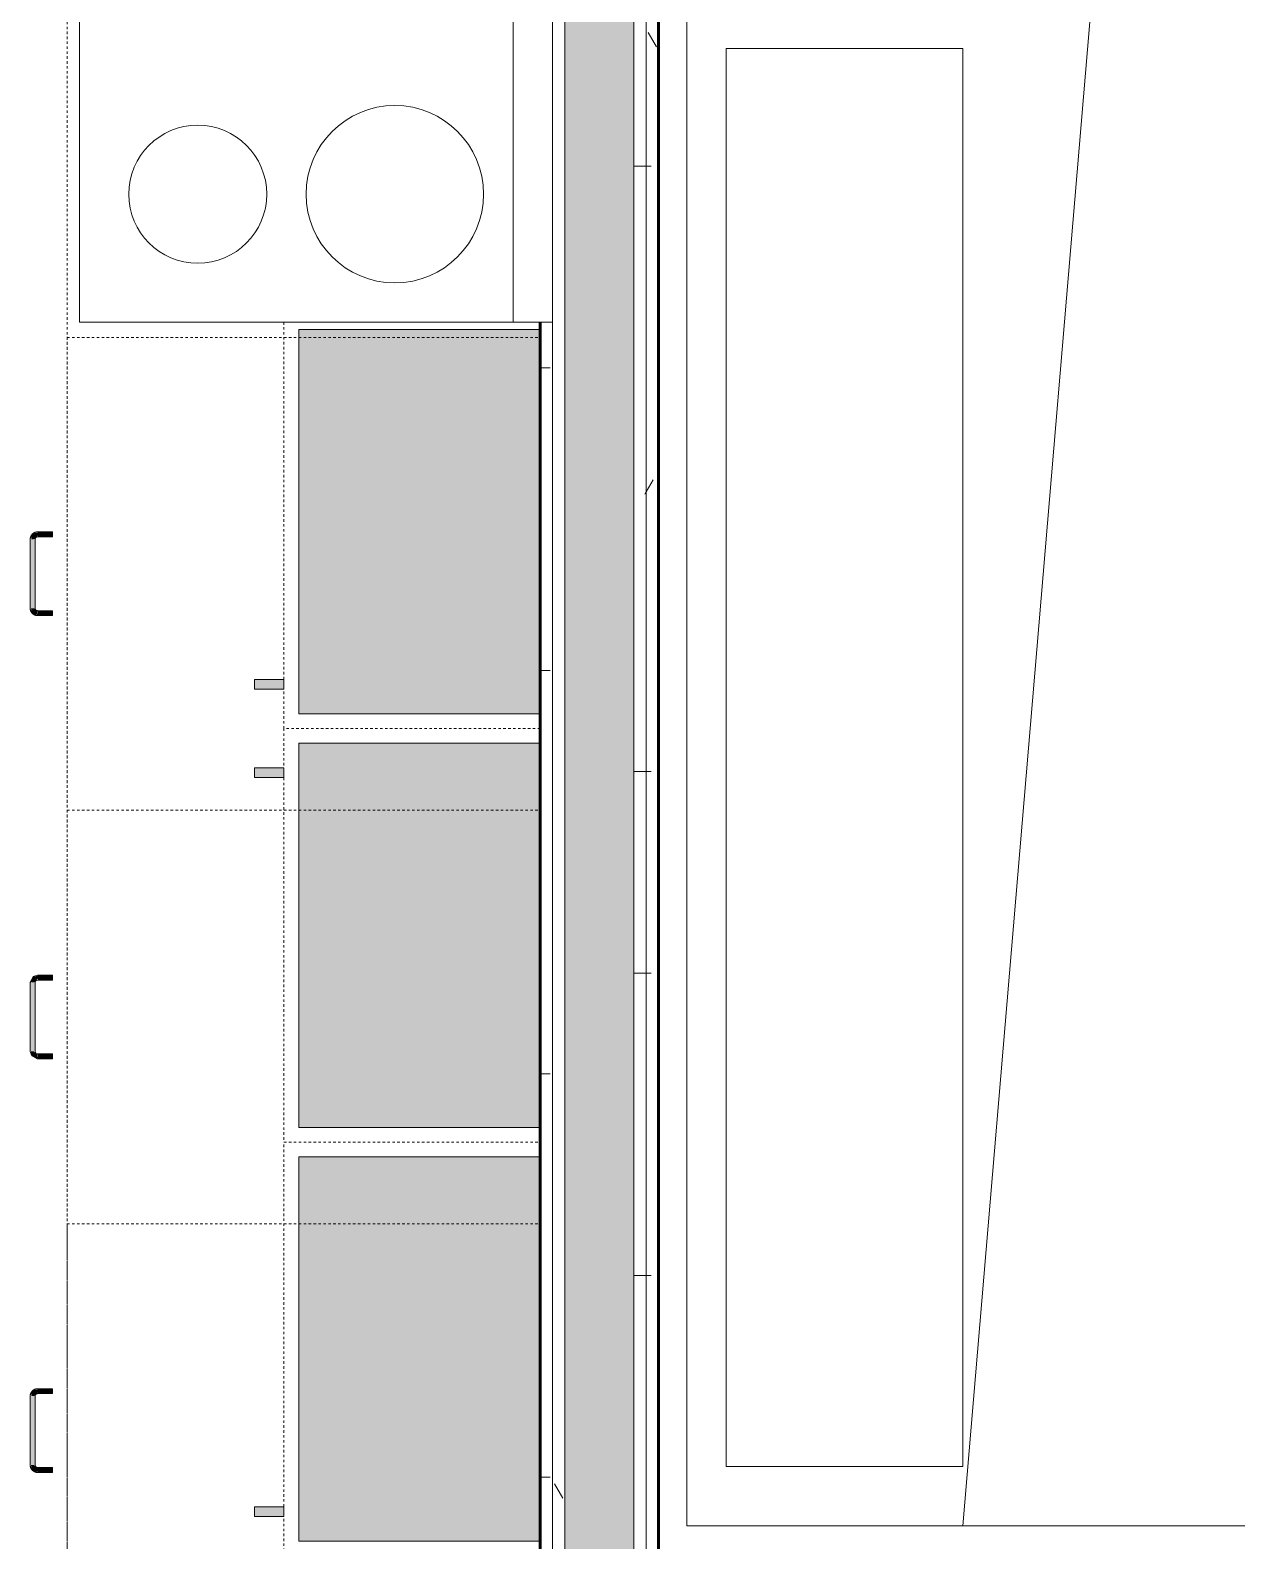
# Model space of a CAD drawing. Header units: inches. Extents: x -4169 to -1846, y 9706 to 12377.
# Drawn here: x -2964.4 to -2903.2, y 10047.4 to 10124 of the extents above; entities that cross this region are included whole.
import ezdxf

# ---------------------------------------------------------------- set-up
doc = ezdxf.new("R2010")
doc.units = ezdxf.units.IN
doc.header["$MEASUREMENT"] = 0
doc.linetypes.add('Dash', pattern=[0.25, 0.125, -0.125])
for name, color, linetype, lineweight in [('0-1', 7, 'Continuous', 5), ('0-2', 7, 'Continuous', 18), ('A-WALL', 113, 'Continuous', 18), ('A-WALL-PATT-4', 111, 'Continuous', 9), ('I-FURN-1', 250, 'Continuous', 9), ('I-WALL-3', 2, 'Continuous', 60), ('Q-CASE', 31, 'Continuous', 9), ('Q-CASE-1', 9, 'Continuous', 9), ('Q-CASE-3', 250, 'Continuous', 9), ('Q-CASE-4', 250, 'Dash', 9), ('Q-CASE-HDLN-1', 250, 'Dash', 9), ('Q-CASE-HDLN-2', 31, 'Continuous', 9), ('Q-SPCQ-1', 250, 'Continuous', 9)]:
    doc.layers.add(name, color=color, linetype=linetype, lineweight=lineweight)
pattern_1 = [(0, (0, 0), (20.48, 5.12), [0.845, -14.515, 0.845, -14.515, -81.92]), (0, (0, 0), (20.48, 5.12), [-30.72, 0.845, -29.875, 0.845, -14.515, -35.84]), (0, (0, 0), (20.48, 5.12), [-76.8, 0.845, -9.395, 0.845, -24.755]), (120, (7.68, 2.56), (-14.67405, 15.1762003), [0.845, -14.515, 0.845, -14.515, -81.92]), (120, (7.68, 2.56), (-14.67405, 15.1762003), [-30.72, 0.845, -29.875, 0.845, -14.515, -35.84]), (120, (7.68, 2.56), (-14.67405, 15.1762003), [-76.8, 0.845, -9.395, 0.845, -24.755]), (240, (10.24, 12.8), (-5.80595, -20.2962003), [0.845, -14.515, 0.845, -14.515, -81.92]), (240, (10.24, 12.8), (-5.80595, -20.2962003), [-30.72, 0.845, -29.875, 0.845, -14.515, -35.84]), (240, (10.24, 12.8), (-5.80595, -20.2962003), [-76.8, 0.845, -9.395, 0.845, -24.755])]

# ---------------------------------------------------------------- blocks, each defined once
blk = doc.blocks.new('Bed-Standard - King 78_ x 80_-1379907-ENLARGED RCP - 2ND FLOOR PLAN')
at = {"layer": 'I-FURN-1'}
for p, q in [((49.689, 41.795), (49.689, -38.205)), ((49.689, -24.205), (-28.311, -17.625)), ((-25.311, -24.205), (46.689, -24.205)), ((-25.311, -36.205), (-25.311, -24.205)), ((46.689, -36.205), (46.689, -24.205)), ((-25.311, -36.205), (46.689, -36.205)), ((49.689, -38.205), (-28.311, -38.205))]:
    blk.add_line(p, q, dxfattribs=at)
blk = doc.blocks.new('Range - 24_ x 30_-2322588-ENLARGED RCP - 2ND FLOOR PLAN')
at = {"layer": 'Q-SPCQ-1'}
for p, q in [((0, 0), (30, 0)), ((0, -24), (0, 0)), ((30, 0), (30, -24)), ((0, -22), (30, -22)), ((30, -24), (0, -24))]:
    blk.add_line(p, q, dxfattribs=at)
for centre, radius, start, end in [((6.5, -6), 3.5, 360, 180), ((23.5, -6), 3, 0, 180), ((6.5, -6), 3.5, 180, 0), ((23.5, -6), 3, 180, 0), ((6.5, -16), 4.5, 0, 180), ((23.5, -16), 3, 360, 180), ((6.5, -16), 4.5, 180, 0), ((23.5, -16), 3, 180, 0)]:
    blk.add_arc(centre, radius, start, end, dxfattribs=at)
blk = doc.blocks.new('OD_CW_Countertop - OD_CW_Countertop-2380624-ENLARGED RCP - 2ND FLOOR PLAN')
at = {"layer": 'Q-CASE-HDLN-1'}
for p, q in [((0.738, 24), (0.738, 0)), ((0.738, 0), (130.706, 0))]:
    blk.add_line(p, q, dxfattribs=at)
blk = doc.blocks.new('Drawer_Base_Cabinet_3_drawer_12205 - 24_-2349207-ENLARGED RCP - 2ND FLOOR PLAN')
at = {"layer": 'Q-CASE'}
for points in [[(-1.383, 24.75), (-1.142, 24.75), (-1.154, 25.5), (-1.383, 25.5), (-1.383, 25.136)], [(-1.351, 25.5), (-1.152, 25.522), (-1.012, 25.688), (-1.012, 25.838), (-1.163, 25.813), (-1.284, 25.75), (-1.341, 25.613)], [(-1.012, 25.629), (-1.012, 25.625), (2.488, 25.642), (2.488, 25.875), (-1.012, 25.858), (-1.012, 25.642)], [(2.488, 25.718), (2.508, 25.642), (2.675, 25.5), (2.826, 25.5), (2.786, 25.685), (2.753, 25.765), (2.6, 25.828), (2.488, 25.813), (2.488, 25.75)], [(2.617, 25.5), (2.629, 24.75), (2.858, 24.75), (2.846, 25.5), (2.629, 25.5)]]:
    blk.add_hatch(color=256, dxfattribs=at).paths.add_polyline_path(points, flags=0)
at = {"layer": 'Q-CASE-HDLN-1'}
for p, q in [((12.738, 24), (-11.262, 24)), ((-11.262, 24), (-11.262, 0)), ((12.738, 24), (12.738, 0)), ((12.738, 0), (-11.262, 0))]:
    blk.add_line(p, q, dxfattribs=at)
at = {"layer": 'Q-CASE-HDLN-2'}
for p, q in [((-1.387, 24.75), (-1.387, 25.5)), ((-1.387, 24.75), (-1.387, 25.5)), ((-1.387, 24.75), (-1.387, 25.5)), ((-1.137, 25.5), (-1.137, 24.75)), ((-1.137, 25.5), (-1.137, 24.75)), ((-1.137, 25.5), (-1.137, 24.75)), ((-1.012, 25.875), (2.488, 25.875)), ((2.488, 25.625), (-1.012, 25.625)), ((2.613, 24.75), (2.613, 25.5)), ((2.613, 24.75), (2.613, 25.5)), ((2.613, 24.75), (2.613, 25.5)), ((2.863, 25.5), (2.863, 24.75)), ((2.863, 25.5), (2.863, 24.75)), ((2.863, 25.5), (2.863, 24.75)), ((-1.387, 24.75), (-1.137, 24.75)), ((-1.383, 24.75), (-1.387, 24.75)), ((-1.387, 24.75), (-1.383, 24.75)), ((-1.383, 24.75), (-1.387, 24.75)), ((-1.387, 24.75), (-1.383, 24.75)), ((-1.383, 24.75), (-1.387, 24.75)), ((-1.137, 24.75), (-1.142, 24.75)), ((-1.142, 24.75), (-1.137, 24.75)), ((-1.137, 24.75), (-1.142, 24.75)), ((-1.142, 24.75), (-1.137, 24.75)), ((-1.137, 24.75), (-1.142, 24.75)), ((2.617, 24.75), (2.613, 24.75)), ((2.613, 24.75), (2.863, 24.75)), ((2.617, 24.75), (2.613, 24.75)), ((2.613, 24.75), (2.617, 24.75)), ((2.617, 24.75), (2.613, 24.75)), ((2.613, 24.75), (2.617, 24.75)), ((2.863, 24.75), (2.858, 24.75)), ((2.863, 24.75), (2.858, 24.75)), ((2.858, 24.75), (2.863, 24.75)), ((2.863, 24.75), (2.858, 24.75)), ((2.858, 24.75), (2.863, 24.75))]:
    blk.add_line(p, q, dxfattribs=at)
at = {"layer": 'Q-CASE-HDLN-2', "flags": 128}
for points in [[(-1.387, 25.5), (-1.387, 25.515), (-1.386, 25.53), (-1.385, 25.545), (-1.383, 25.56), (-1.38, 25.575), (-1.377, 25.589), (-1.373, 25.604), (-1.368, 25.618), (-1.363, 25.632), (-1.358, 25.646), (-1.352, 25.66), (-1.345, 25.673), (-1.338, 25.686), (-1.33, 25.699), (-1.322, 25.712), (-1.313, 25.724), (-1.304, 25.736), (-1.294, 25.747), (-1.284, 25.758), (-1.274, 25.769), (-1.263, 25.779), (-1.251, 25.789), (-1.239, 25.798), (-1.227, 25.807), (-1.215, 25.816), (-1.202, 25.823), (-1.189, 25.831), (-1.176, 25.838), (-1.162, 25.844), (-1.148, 25.85), (-1.134, 25.855), (-1.12, 25.859), (-1.105, 25.863), (-1.091, 25.867), (-1.076, 25.87), (-1.061, 25.872), (-1.046, 25.873), (-1.031, 25.875), (-1.016, 25.875), (-1.012, 25.875)], [(-1.387, 25.5), (-1.387, 25.515), (-1.386, 25.53), (-1.385, 25.545), (-1.383, 25.56), (-1.38, 25.575), (-1.377, 25.589), (-1.373, 25.604), (-1.368, 25.618), (-1.363, 25.632), (-1.358, 25.646), (-1.352, 25.66), (-1.345, 25.673), (-1.338, 25.686), (-1.33, 25.699), (-1.322, 25.712), (-1.313, 25.724), (-1.304, 25.736), (-1.294, 25.747), (-1.284, 25.758)], [(-1.387, 25.5), (-1.387, 25.515), (-1.386, 25.53), (-1.385, 25.545), (-1.383, 25.56), (-1.38, 25.575), (-1.377, 25.589), (-1.373, 25.604), (-1.368, 25.618), (-1.363, 25.632), (-1.358, 25.646), (-1.352, 25.66), (-1.345, 25.673), (-1.338, 25.686), (-1.33, 25.699), (-1.322, 25.712), (-1.313, 25.724), (-1.304, 25.736), (-1.294, 25.747), (-1.284, 25.758)], [(-1.263, 25.779), (-1.251, 25.789), (-1.239, 25.798), (-1.227, 25.807), (-1.215, 25.816), (-1.202, 25.823), (-1.189, 25.831), (-1.176, 25.838), (-1.162, 25.844), (-1.148, 25.85), (-1.134, 25.855), (-1.12, 25.859), (-1.105, 25.863), (-1.091, 25.867), (-1.076, 25.87), (-1.061, 25.872), (-1.046, 25.873), (-1.031, 25.875), (-1.016, 25.875), (-1.012, 25.875)], [(-1.263, 25.779), (-1.251, 25.789), (-1.239, 25.798), (-1.227, 25.807), (-1.215, 25.816), (-1.202, 25.823), (-1.189, 25.831), (-1.176, 25.838), (-1.162, 25.844), (-1.148, 25.85), (-1.134, 25.855), (-1.12, 25.859), (-1.105, 25.863), (-1.091, 25.867), (-1.076, 25.87), (-1.061, 25.872), (-1.046, 25.873), (-1.031, 25.875), (-1.016, 25.875), (-1.012, 25.875)], [(-1.012, 25.625), (-1.017, 25.625), (-1.022, 25.625), (-1.027, 25.624), (-1.032, 25.623), (-1.037, 25.623), (-1.042, 25.621), (-1.047, 25.62), (-1.052, 25.619), (-1.056, 25.617), (-1.061, 25.615), (-1.066, 25.613), (-1.07, 25.611), (-1.074, 25.608), (-1.079, 25.606), (-1.083, 25.603), (-1.087, 25.6), (-1.091, 25.597), (-1.095, 25.594), (-1.098, 25.591), (-1.102, 25.587), (-1.105, 25.583), (-1.109, 25.58), (-1.112, 25.576), (-1.115, 25.572), (-1.117, 25.568), (-1.12, 25.563), (-1.123, 25.559), (-1.125, 25.554), (-1.127, 25.55), (-1.129, 25.545), (-1.131, 25.541), (-1.132, 25.536), (-1.133, 25.531), (-1.135, 25.526), (-1.135, 25.521), (-1.136, 25.516), (-1.137, 25.511), (-1.137, 25.506), (-1.137, 25.501), (-1.137, 25.5)], [(-1.137, 25.511), (-1.137, 25.506), (-1.137, 25.501), (-1.137, 25.5)], [(-1.137, 25.511), (-1.137, 25.506), (-1.137, 25.501), (-1.137, 25.5)], [(-1.012, 25.625), (-1.017, 25.625), (-1.022, 25.625)], [(-1.012, 25.625), (-1.017, 25.625), (-1.022, 25.625)], [(2.488, 25.875), (2.503, 25.875), (2.518, 25.874), (2.533, 25.872), (2.547, 25.87), (2.562, 25.868), (2.577, 25.864), (2.591, 25.86), (2.606, 25.856), (2.62, 25.851), (2.634, 25.845), (2.647, 25.839), (2.661, 25.833), (2.674, 25.825), (2.687, 25.818), (2.699, 25.81), (2.712, 25.801), (2.724, 25.792), (2.735, 25.782), (2.746, 25.772), (2.757, 25.761), (2.767, 25.75), (2.777, 25.739), (2.786, 25.727), (2.795, 25.715), (2.803, 25.703), (2.811, 25.69), (2.818, 25.677), (2.825, 25.663), (2.832, 25.65), (2.837, 25.636), (2.842, 25.622), (2.847, 25.608), (2.851, 25.593), (2.854, 25.578), (2.857, 25.564), (2.86, 25.549), (2.861, 25.534), (2.862, 25.519), (2.863, 25.504), (2.863, 25.5)], [(2.488, 25.875), (2.503, 25.875), (2.518, 25.874), (2.533, 25.872), (2.547, 25.87), (2.562, 25.868), (2.577, 25.864), (2.591, 25.86), (2.606, 25.856), (2.62, 25.851), (2.634, 25.845), (2.647, 25.839), (2.661, 25.833), (2.674, 25.825), (2.687, 25.818), (2.699, 25.81), (2.712, 25.801), (2.724, 25.792), (2.735, 25.782), (2.746, 25.772)], [(2.488, 25.875), (2.503, 25.875), (2.518, 25.874), (2.533, 25.872), (2.547, 25.87), (2.562, 25.868), (2.577, 25.864), (2.591, 25.86), (2.606, 25.856), (2.62, 25.851), (2.634, 25.845), (2.647, 25.839), (2.661, 25.833), (2.674, 25.825), (2.687, 25.818), (2.699, 25.81), (2.712, 25.801), (2.724, 25.792), (2.735, 25.782), (2.746, 25.772)], [(2.613, 25.5), (2.613, 25.505), (2.612, 25.51), (2.612, 25.515), (2.611, 25.52), (2.61, 25.525), (2.609, 25.53), (2.608, 25.535), (2.606, 25.539), (2.605, 25.544), (2.603, 25.549), (2.601, 25.553), (2.599, 25.558), (2.596, 25.562), (2.594, 25.566), (2.591, 25.571), (2.588, 25.575), (2.585, 25.579), (2.582, 25.582), (2.578, 25.586), (2.575, 25.59), (2.571, 25.593), (2.567, 25.596), (2.563, 25.599), (2.559, 25.602), (2.555, 25.605), (2.551, 25.608), (2.547, 25.61), (2.542, 25.613), (2.538, 25.615), (2.533, 25.617), (2.528, 25.618), (2.524, 25.62), (2.519, 25.621), (2.514, 25.622), (2.509, 25.623), (2.504, 25.624), (2.499, 25.624), (2.494, 25.625), (2.489, 25.625), (2.488, 25.625)], [(2.499, 25.624), (2.494, 25.625), (2.489, 25.625)], [(2.499, 25.624), (2.494, 25.625), (2.489, 25.625)], [(2.613, 25.5), (2.613, 25.505), (2.612, 25.51)], [(2.613, 25.5), (2.613, 25.505), (2.612, 25.51)], [(2.767, 25.75), (2.777, 25.739), (2.786, 25.727), (2.795, 25.715), (2.803, 25.703), (2.811, 25.69), (2.818, 25.677), (2.825, 25.663), (2.832, 25.65), (2.837, 25.636), (2.842, 25.622), (2.847, 25.608), (2.851, 25.593), (2.854, 25.578), (2.857, 25.564), (2.86, 25.549), (2.861, 25.534), (2.862, 25.519), (2.863, 25.504), (2.863, 25.5)], [(2.767, 25.75), (2.777, 25.739), (2.786, 25.727), (2.795, 25.715), (2.803, 25.703), (2.811, 25.69), (2.818, 25.677), (2.825, 25.663), (2.832, 25.65), (2.837, 25.636), (2.842, 25.622), (2.847, 25.608), (2.851, 25.593), (2.854, 25.578), (2.857, 25.564), (2.86, 25.549), (2.861, 25.534), (2.862, 25.519), (2.863, 25.504), (2.863, 25.5)]]:
    blk.add_lwpolyline(points, dxfattribs=at)
blk = doc.blocks.new('Drawer_Base_Cabinet_3_drawer_12205 - 21_-2354768-ENLARGED RCP - 2ND FLOOR PLAN')
at = {"layer": 'Q-CASE'}
for points in [[(-1.383, 25.1), (-1.371, 24.75), (-1.142, 24.75), (-1.154, 25.5), (-1.383, 25.5), (-1.383, 25.136)], [(-1.351, 25.5), (-1.152, 25.522), (-1.012, 25.688), (-1.012, 25.838), (-1.163, 25.813), (-1.284, 25.75), (-1.341, 25.613)], [(-1.012, 25.875), (-1.012, 25.625), (2.488, 25.642), (2.488, 25.875), (0.174, 25.875)], [(2.488, 25.75), (2.508, 25.642), (2.687, 25.5), (2.826, 25.5), (2.786, 25.685), (2.753, 25.765), (2.6, 25.828), (2.488, 25.813), (2.488, 25.782)], [(2.617, 25.5), (2.629, 24.75), (2.858, 24.75), (2.846, 25.5), (2.629, 25.5)]]:
    blk.add_hatch(color=256, dxfattribs=at).paths.add_polyline_path(points, flags=0)
at = {"layer": 'Q-CASE-HDLN-1'}
for p, q in [((11.238, 24), (-9.762, 24)), ((-9.762, 24), (-9.762, 0)), ((11.238, 24), (11.238, 0)), ((11.238, 0), (-9.762, 0))]:
    blk.add_line(p, q, dxfattribs=at)
at = {"layer": 'Q-CASE-HDLN-2'}
for p, q in [((-1.387, 25.5), (-1.343, 25.588)), ((-1.387, 25.5), (-1.343, 25.588)), ((-1.387, 24.75), (-1.387, 25.5)), ((-1.387, 24.75), (-1.387, 25.5)), ((-1.387, 24.75), (-1.387, 25.5)), ((-1.236, 25.801), (-1.012, 25.875)), ((-1.236, 25.801), (-1.012, 25.875)), ((-1.137, 25.5), (-1.137, 24.75)), ((-1.137, 25.5), (-1.137, 24.75)), ((-1.137, 25.5), (-1.137, 24.75)), ((-1.012, 25.625), (-1.049, 25.605)), ((-1.012, 25.625), (-1.049, 25.605)), ((-1.012, 25.875), (2.488, 25.875)), ((2.488, 25.625), (-1.012, 25.625)), ((2.488, 25.875), (2.576, 25.831)), ((2.488, 25.875), (2.576, 25.831)), ((2.613, 25.5), (2.593, 25.537)), ((2.613, 25.5), (2.593, 25.537)), ((2.613, 24.75), (2.613, 25.5)), ((2.613, 24.75), (2.613, 25.5)), ((2.613, 24.75), (2.613, 25.5)), ((2.789, 25.724), (2.863, 25.5)), ((2.789, 25.724), (2.863, 25.5)), ((2.863, 25.5), (2.863, 24.75)), ((2.863, 25.5), (2.863, 24.75)), ((2.863, 25.5), (2.863, 24.75)), ((-1.387, 24.75), (-1.137, 24.75)), ((-1.383, 24.75), (-1.387, 24.75)), ((-1.387, 24.75), (-1.383, 24.75)), ((-1.383, 24.75), (-1.387, 24.75)), ((-1.387, 24.75), (-1.383, 24.75)), ((-1.383, 24.75), (-1.387, 24.75)), ((-1.137, 24.75), (-1.142, 24.75)), ((-1.142, 24.75), (-1.137, 24.75)), ((-1.137, 24.75), (-1.142, 24.75)), ((-1.142, 24.75), (-1.137, 24.75)), ((-1.137, 24.75), (-1.142, 24.75)), ((2.617, 24.75), (2.613, 24.75)), ((2.613, 24.75), (2.863, 24.75)), ((2.617, 24.75), (2.613, 24.75)), ((2.613, 24.75), (2.617, 24.75)), ((2.617, 24.75), (2.613, 24.75)), ((2.613, 24.75), (2.617, 24.75)), ((2.863, 24.75), (2.858, 24.75)), ((2.863, 24.75), (2.858, 24.75)), ((2.858, 24.75), (2.863, 24.75)), ((2.863, 24.75), (2.858, 24.75)), ((2.858, 24.75), (2.863, 24.75))]:
    blk.add_line(p, q, dxfattribs=at)
at = {"layer": 'Q-CASE-HDLN-2', "flags": 128}
for points in [[(-1.387, 25.5), (-1.236, 25.801), (-1.012, 25.875)], [(-1.012, 25.625), (-1.117, 25.568), (-1.137, 25.5)], [(2.488, 25.875), (2.789, 25.724), (2.863, 25.5)], [(2.613, 25.5), (2.555, 25.605), (2.488, 25.625)]]:
    blk.add_lwpolyline(points, dxfattribs=at)
blk = doc.blocks.new('Drawer_Base_Cabinet_3_drawer_12205 - 21_-V48-ENLARGED RCP - 2ND FLOOR PLAN')
at = {"layer": 'Q-CASE'}
for points in [[(-1.142, -24.75), (-1.383, -24.75), (-1.371, -25.5), (-1.142, -25.5)], [(2.858, -24.75), (2.617, -24.75), (2.629, -25.5), (2.858, -25.5), (2.858, -25.317)], [(-1.012, -25.718), (-1.032, -25.642), (-1.2, -25.5), (-1.351, -25.5), (-1.31, -25.688), (-1.277, -25.765), (-1.125, -25.828), (-1.012, -25.813), (-1.012, -25.75)], [(2.488, -25.875), (2.488, -25.625), (-1.012, -25.642), (-1.012, -25.875), (0.611, -25.875)], [(2.826, -25.5), (2.649, -25.5), (2.488, -25.688), (2.488, -25.838), (2.641, -25.811), (2.76, -25.747), (2.816, -25.613)]]:
    blk.add_hatch(color=256, dxfattribs=at).paths.add_polyline_path(points, flags=0)
at = {"layer": 'Q-CASE-HDLN-1'}
for p, q in [((11.238, 0), (-9.762, 0)), ((-9.762, -24), (-9.762, 0)), ((11.238, -24), (11.238, 0)), ((11.238, -24), (-9.762, -24))]:
    blk.add_line(p, q, dxfattribs=at)
at = {"layer": 'Q-CASE-HDLN-2'}
for p, q in [((-1.387, -25.5), (-1.387, -24.75)), ((-1.387, -24.75), (-1.383, -24.75)), ((-1.137, -24.75), (-1.387, -24.75)), ((-1.387, -25.5), (-1.387, -24.75)), ((-1.387, -24.75), (-1.383, -24.75)), ((-1.383, -24.75), (-1.387, -24.75)), ((-1.387, -25.5), (-1.387, -24.75)), ((-1.387, -24.75), (-1.383, -24.75)), ((-1.383, -24.75), (-1.387, -24.75)), ((-1.142, -24.75), (-1.137, -24.75)), ((-1.142, -24.75), (-1.137, -24.75)), ((-1.137, -24.75), (-1.142, -24.75)), ((-1.142, -24.75), (-1.137, -24.75)), ((-1.137, -24.75), (-1.142, -24.75)), ((-1.137, -24.75), (-1.137, -25.5)), ((-1.137, -24.75), (-1.137, -25.5)), ((-1.137, -24.75), (-1.137, -25.5)), ((2.613, -25.5), (2.613, -24.75)), ((2.863, -24.75), (2.613, -24.75)), ((2.613, -24.75), (2.617, -24.75)), ((2.613, -25.5), (2.613, -24.75)), ((2.617, -24.75), (2.613, -24.75)), ((2.613, -24.75), (2.617, -24.75)), ((2.613, -25.5), (2.613, -24.75)), ((2.617, -24.75), (2.613, -24.75)), ((2.613, -24.75), (2.617, -24.75)), ((2.858, -24.75), (2.863, -24.75)), ((2.863, -24.75), (2.858, -24.75)), ((2.858, -24.75), (2.863, -24.75)), ((2.863, -24.75), (2.858, -24.75)), ((2.858, -24.75), (2.863, -24.75)), ((2.863, -24.75), (2.863, -25.5)), ((2.863, -24.75), (2.863, -25.5)), ((2.863, -24.75), (2.863, -25.5)), ((-1.012, -25.625), (2.488, -25.625)), ((2.488, -25.875), (-1.012, -25.875))]:
    blk.add_line(p, q, dxfattribs=at)
at = {"layer": 'Q-CASE-HDLN-2', "flags": 128}
for points in [[(-1.012, -25.875), (-1.027, -25.875), (-1.042, -25.874), (-1.057, -25.872), (-1.072, -25.87), (-1.087, -25.868), (-1.101, -25.864), (-1.116, -25.86), (-1.13, -25.856), (-1.144, -25.851), (-1.158, -25.845), (-1.172, -25.839), (-1.185, -25.833), (-1.199, -25.825), (-1.211, -25.818), (-1.224, -25.81), (-1.236, -25.801), (-1.248, -25.792), (-1.26, -25.782), (-1.271, -25.772), (-1.281, -25.761), (-1.292, -25.75), (-1.301, -25.739), (-1.311, -25.727), (-1.319, -25.715), (-1.328, -25.703), (-1.336, -25.69), (-1.343, -25.677), (-1.35, -25.663), (-1.356, -25.65), (-1.362, -25.636), (-1.367, -25.622), (-1.372, -25.608), (-1.376, -25.593), (-1.379, -25.578), (-1.382, -25.564), (-1.384, -25.549), (-1.386, -25.534), (-1.387, -25.519), (-1.387, -25.504), (-1.387, -25.5)], [(-1.292, -25.75), (-1.301, -25.739), (-1.311, -25.727), (-1.319, -25.715), (-1.328, -25.703), (-1.336, -25.69), (-1.343, -25.677), (-1.35, -25.663), (-1.356, -25.65), (-1.362, -25.636), (-1.367, -25.622), (-1.372, -25.608), (-1.376, -25.593), (-1.379, -25.578), (-1.382, -25.564), (-1.384, -25.549), (-1.386, -25.534), (-1.387, -25.519), (-1.387, -25.504), (-1.387, -25.5)], [(-1.292, -25.75), (-1.301, -25.739), (-1.311, -25.727), (-1.319, -25.715), (-1.328, -25.703), (-1.336, -25.69), (-1.343, -25.677), (-1.35, -25.663), (-1.356, -25.65), (-1.362, -25.636), (-1.367, -25.622), (-1.372, -25.608), (-1.376, -25.593), (-1.379, -25.578), (-1.382, -25.564), (-1.384, -25.549), (-1.386, -25.534), (-1.387, -25.519), (-1.387, -25.504), (-1.387, -25.5)], [(-1.012, -25.875), (-1.027, -25.875), (-1.042, -25.874), (-1.057, -25.872), (-1.072, -25.87), (-1.087, -25.868), (-1.101, -25.864), (-1.116, -25.86), (-1.13, -25.856), (-1.144, -25.851), (-1.158, -25.845), (-1.172, -25.839), (-1.185, -25.833), (-1.199, -25.825), (-1.211, -25.818), (-1.224, -25.81), (-1.236, -25.801), (-1.248, -25.792), (-1.26, -25.782), (-1.271, -25.772)], [(-1.012, -25.875), (-1.027, -25.875), (-1.042, -25.874), (-1.057, -25.872), (-1.072, -25.87), (-1.087, -25.868), (-1.101, -25.864), (-1.116, -25.86), (-1.13, -25.856), (-1.144, -25.851), (-1.158, -25.845), (-1.172, -25.839), (-1.185, -25.833), (-1.199, -25.825), (-1.211, -25.818), (-1.224, -25.81), (-1.236, -25.801), (-1.248, -25.792), (-1.26, -25.782), (-1.271, -25.772)], [(-1.137, -25.5), (-1.137, -25.505), (-1.137, -25.51), (-1.136, -25.515), (-1.136, -25.52), (-1.135, -25.525), (-1.134, -25.53), (-1.132, -25.535), (-1.131, -25.539), (-1.129, -25.544), (-1.127, -25.549), (-1.125, -25.553), (-1.123, -25.558), (-1.121, -25.562), (-1.118, -25.566), (-1.115, -25.571), (-1.113, -25.575), (-1.109, -25.579), (-1.106, -25.582), (-1.103, -25.586), (-1.099, -25.59), (-1.096, -25.593), (-1.092, -25.596), (-1.088, -25.599), (-1.084, -25.602), (-1.08, -25.605), (-1.076, -25.608), (-1.071, -25.61), (-1.067, -25.613), (-1.062, -25.615), (-1.058, -25.617), (-1.053, -25.618), (-1.048, -25.62), (-1.043, -25.621), (-1.038, -25.622), (-1.034, -25.623), (-1.029, -25.624), (-1.024, -25.624), (-1.019, -25.625), (-1.014, -25.625), (-1.012, -25.625)], [(-1.137, -25.5), (-1.137, -25.505), (-1.137, -25.51)], [(-1.137, -25.5), (-1.137, -25.505), (-1.137, -25.51)], [(-1.024, -25.624), (-1.019, -25.625), (-1.014, -25.625)], [(-1.024, -25.624), (-1.019, -25.625), (-1.014, -25.625)], [(2.863, -25.5), (2.862, -25.515), (2.862, -25.53), (2.86, -25.545), (2.858, -25.56), (2.855, -25.575), (2.852, -25.589), (2.848, -25.604), (2.844, -25.618), (2.839, -25.632), (2.833, -25.646), (2.827, -25.66), (2.82, -25.673), (2.813, -25.686), (2.805, -25.699), (2.797, -25.712), (2.788, -25.724), (2.779, -25.736), (2.77, -25.747), (2.76, -25.758), (2.749, -25.769), (2.738, -25.779), (2.727, -25.789), (2.715, -25.798), (2.703, -25.807), (2.69, -25.816), (2.678, -25.823), (2.664, -25.831), (2.651, -25.838), (2.637, -25.844), (2.624, -25.85), (2.61, -25.855), (2.595, -25.859), (2.581, -25.863), (2.566, -25.867), (2.551, -25.87), (2.537, -25.872), (2.522, -25.873), (2.507, -25.875), (2.492, -25.875), (2.488, -25.875)], [(2.488, -25.625), (2.493, -25.625), (2.498, -25.625), (2.503, -25.624), (2.508, -25.623), (2.513, -25.623), (2.517, -25.621), (2.522, -25.62), (2.527, -25.619), (2.532, -25.617), (2.536, -25.615), (2.541, -25.613), (2.545, -25.611), (2.55, -25.608), (2.554, -25.606), (2.558, -25.603), (2.562, -25.6), (2.566, -25.597), (2.57, -25.594), (2.574, -25.591), (2.577, -25.587), (2.581, -25.583), (2.584, -25.58), (2.587, -25.576), (2.59, -25.572), (2.593, -25.568), (2.596, -25.563), (2.598, -25.559), (2.6, -25.554), (2.602, -25.55), (2.604, -25.545), (2.606, -25.541), (2.607, -25.536), (2.609, -25.531), (2.61, -25.526), (2.611, -25.521), (2.612, -25.516), (2.612, -25.511), (2.613, -25.506), (2.613, -25.501), (2.613, -25.5)], [(2.488, -25.625), (2.493, -25.625), (2.498, -25.625)], [(2.488, -25.625), (2.493, -25.625), (2.498, -25.625)], [(2.738, -25.779), (2.727, -25.789), (2.715, -25.798), (2.703, -25.807), (2.69, -25.816), (2.678, -25.823), (2.664, -25.831), (2.651, -25.838), (2.637, -25.844), (2.624, -25.85), (2.61, -25.855), (2.595, -25.859), (2.581, -25.863), (2.566, -25.867), (2.551, -25.87), (2.537, -25.872), (2.522, -25.873), (2.507, -25.875), (2.492, -25.875), (2.488, -25.875)], [(2.738, -25.779), (2.727, -25.789), (2.715, -25.798), (2.703, -25.807), (2.69, -25.816), (2.678, -25.823), (2.664, -25.831), (2.651, -25.838), (2.637, -25.844), (2.624, -25.85), (2.61, -25.855), (2.595, -25.859), (2.581, -25.863), (2.566, -25.867), (2.551, -25.87), (2.537, -25.872), (2.522, -25.873), (2.507, -25.875), (2.492, -25.875), (2.488, -25.875)], [(2.612, -25.511), (2.613, -25.506), (2.613, -25.501), (2.613, -25.5)], [(2.612, -25.511), (2.613, -25.506), (2.613, -25.501), (2.613, -25.5)], [(2.863, -25.5), (2.862, -25.515), (2.862, -25.53), (2.86, -25.545), (2.858, -25.56), (2.855, -25.575), (2.852, -25.589), (2.848, -25.604), (2.844, -25.618), (2.839, -25.632), (2.833, -25.646), (2.827, -25.66), (2.82, -25.673), (2.813, -25.686), (2.805, -25.699), (2.797, -25.712), (2.788, -25.724), (2.779, -25.736), (2.77, -25.747), (2.76, -25.758)], [(2.863, -25.5), (2.862, -25.515), (2.862, -25.53), (2.86, -25.545), (2.858, -25.56), (2.855, -25.575), (2.852, -25.589), (2.848, -25.604), (2.844, -25.618), (2.839, -25.632), (2.833, -25.646), (2.827, -25.66), (2.82, -25.673), (2.813, -25.686), (2.805, -25.699), (2.797, -25.712), (2.788, -25.724), (2.779, -25.736), (2.77, -25.747), (2.76, -25.758)]]:
    blk.add_lwpolyline(points, dxfattribs=at)
blk = doc.blocks.new('300 Series Wall Hung Cabinet_301 - 21_-2351527-ENLARGED RCP - 2ND FLOOR PLAN')
at = {"layer": 'Q-CASE-1'}
for points in [[(9.75, -0.188), (-9.75, -0.188), (-9.75, -12.438), (9.75, -12.438), (9.75, -8.405)], [(-8.012, -13.188), (-8.5, -13.188), (-8.5, -14.687), (-8.012, -14.687)]]:
    blk.add_hatch(color=256, dxfattribs=at).paths.add_polyline_path(points, flags=0)
at = {"layer": 'Q-CASE-3'}
for p, q in [((-9.75, -12.438), (-9.75, -0.188)), ((9.75, -0.188), (9.75, -12.438)), ((9.75, -12.438), (-9.75, -12.438)), ((-8.012, -13.188), (-8.5, -13.188)), ((-8.5, -13.188), (-8.5, -14.687)), ((-8.012, -14.687), (-8.012, -13.188)), ((-8.5, -14.687), (-8.012, -14.687))]:
    blk.add_line(p, q, dxfattribs=at)
at = {"layer": 'Q-CASE-4'}
for p, q in [((-10.5, -0.188), (-10.5, -13.188)), ((10.5, -13.188), (10.5, -0.188)), ((-10.5, -13.188), (10.5, -13.188))]:
    blk.add_line(p, q, dxfattribs=at)
blk = doc.blocks.new('300 Series Wall Hung Cabinet_301 - 21_-V49-ENLARGED RCP - 2ND FLOOR PLAN')
at = {"layer": 'Q-CASE-1'}
for points in [[(-8.5, 13.188), (-8.012, 13.188), (-8.012, 14.687), (-8.5, 14.687)], [(-9.75, 12.438), (-9.75, 0.187), (9.75, 0.187), (9.75, 12.438), (9.283, 12.438)]]:
    blk.add_hatch(color=256, dxfattribs=at).paths.add_polyline_path(points, flags=0)
at = {"layer": 'Q-CASE-3'}
for p, q in [((-8.012, 14.687), (-8.5, 14.687)), ((-8.5, 14.687), (-8.5, 13.188)), ((-8.012, 13.188), (-8.012, 14.687)), ((-8.5, 13.188), (-8.012, 13.188)), ((-9.75, 0.187), (-9.75, 12.438)), ((-9.75, 12.438), (9.75, 12.438)), ((9.75, 12.438), (9.75, 0.187))]:
    blk.add_line(p, q, dxfattribs=at)
at = {"layer": 'Q-CASE-4'}
for p, q in [((-10.5, 0.187), (-10.5, 13.188)), ((-10.5, 13.188), (10.128, 13.188))]:
    blk.add_line(p, q, dxfattribs=at)
blk = doc.blocks.new('300 Series Wall Hung Cabinet_301 - 21_-2351003-ENLARGED RCP - 2ND FLOOR PLAN')
at = {"layer": 'Q-CASE-1'}
for points in [[(-8.5, 13.188), (-8.012, 13.188), (-8.012, 14.687), (-8.5, 14.687)], [(-9.75, 0.187), (9.75, 0.187), (9.75, 12.438), (-9.75, 12.438), (-9.75, 8.405)]]:
    blk.add_hatch(color=256, dxfattribs=at).paths.add_polyline_path(points, flags=0)
at = {"layer": 'Q-CASE-3'}
for p, q in [((-8.012, 14.687), (-8.5, 14.687)), ((-8.5, 14.687), (-8.5, 13.188)), ((-8.012, 13.188), (-8.012, 14.687)), ((-8.5, 13.188), (-8.012, 13.188)), ((-9.75, 0.187), (-9.75, 12.438)), ((-9.75, 12.438), (9.75, 12.438)), ((9.75, 12.438), (9.75, 0.187))]:
    blk.add_line(p, q, dxfattribs=at)
at = {"layer": 'Q-CASE-4'}
for p, q in [((-10.5, 0.187), (-10.5, 13.188)), ((-10.5, 13.188), (10.5, 13.188)), ((10.5, 13.188), (10.5, 0.187))]:
    blk.add_line(p, q, dxfattribs=at)
blk = doc.blocks.new('CTR - 1st Phase - Unit Layouts_rvt-1-ENLARGED RCP - 2ND FLOOR PLAN')
at = {"layer": '0-2'}
for name, p, rotation in [('Bed-Standard - King 78_ x 80_-1379907-ENLARGED RCP - 2ND FLOOR PLAN', (-2892.881, 10097.803), 270.0000000000005), ('OD_CW_Countertop - OD_CW_Countertop-2380624-ENLARGED RCP - 2ND FLOOR PLAN', (-2962.524, 10156.454), 270.0000000000137), ('Range - 24_ x 30_-2322588-ENLARGED RCP - 2ND FLOOR PLAN', (-2961.899, 10109.216), 89.99999999999868), ('300 Series Wall Hung Cabinet_301 - 21_-V49-ENLARGED RCP - 2ND FLOOR PLAN', (-2938.336, 10099.088), 89.99999999996977), ('Drawer_Base_Cabinet_3_drawer_12205 - 24_-2349207-ENLARGED RCP - 2ND FLOOR PLAN', (-2938.524, 10095.708), 90.00000000001424), ('300 Series Wall Hung Cabinet_301 - 21_-2351527-ENLARGED RCP - 2ND FLOOR PLAN', (-2938.336, 10078.088), 269.9999999999698), ('Drawer_Base_Cabinet_3_drawer_12205 - 21_-2354768-ENLARGED RCP - 2ND FLOOR PLAN', (-2938.524, 10073.208), 90.00000000001424), ('300 Series Wall Hung Cabinet_301 - 21_-2351003-ENLARGED RCP - 2ND FLOOR PLAN', (-2938.336, 10057.088), 89.99999999996977), ('Drawer_Base_Cabinet_3_drawer_12205 - 21_-V48-ENLARGED RCP - 2ND FLOOR PLAN', (-2938.524, 10053.684), 269.9999999999246)]:
    blk.add_blockref(name, p, dxfattribs=dict(at, rotation=rotation))

msp = doc.modelspace()

# ---------------------------------------------------------------- hatches: boundary and pattern name
at = {"layer": 'A-WALL-PATT-4'}
h = msp.add_hatch(dxfattribs=at)
h.set_pattern_fill('FP_4', color=256, style=0, pattern_type=2)
h.set_pattern_definition([(161.57, (0.32, 0.32), (-2.560496185, -0.000537386), [0, -18.214, 2.022, 0]), (18.43, (-0.32, 0.32), (-2.560496185, 0.000537386), [0, -18.214, 2.022, 0]), (108.43, (0.32, 0.32), (1.27922091, -6.400876726), [6.07, -14.166]), (71.57, (-0.32, 0.32), (1.27922091, 6.400876726), [6.07, -14.166])])
h.paths.add_polyline_path([(-2933.774, 9988.439), (-2933.774, 10374.039), (-2937.274, 10374.039), (-2937.274, 9988.439)], flags=0)
h = msp.add_hatch(dxfattribs=at)
h.set_pattern_fill('FP_1', color=256, style=0, pattern_type=2)
h.set_pattern_definition(pattern_1)
h.paths.add_polyline_path([(-2937.899, 9988.439), (-2937.274, 9988.439), (-2937.274, 10180.654), (-2937.899, 10180.654), (-2937.899, 10027.936)], flags=0)
h.paths.add_polyline_path([(-2937.274, 10184.154), (-2937.274, 10373.414), (-2937.899, 10373.414), (-2937.899, 10184.154), (-2937.58, 10184.154)], flags=0)
h = msp.add_hatch(dxfattribs=at)
h.set_pattern_fill('FP_1', color=256, style=0, pattern_type=2)
h.set_pattern_definition(pattern_1)
h.paths.add_polyline_path([(-2933.774, 9988.439), (-2933.149, 9988.439), (-2933.149, 10373.414), (-2933.774, 10373.414), (-2933.774, 10027.936)], flags=0)
h = msp.add_hatch(dxfattribs=at)
h.set_pattern_fill('FP_1', color=256, style=0, pattern_type=2)
h.set_pattern_definition(pattern_1)
h.paths.add_polyline_path([(-2937.899, 9988.439), (-2937.899, 10109.216), (-2938.524, 10109.216), (-2938.524, 9988.439)], flags=0)
h.paths.add_polyline_path([(-2938.524, 10139.216), (-2937.899, 10139.216), (-2937.899, 10180.654), (-2938.524, 10180.654), (-2938.524, 10148.587)], flags=0)
h.paths.add_polyline_path([(-2937.899, 10184.154), (-2937.899, 10372.789), (-2938.524, 10372.789), (-2938.524, 10184.154)], flags=0)
h = msp.add_hatch(dxfattribs=at)
h.set_pattern_fill('FP_1', color=256, style=0, pattern_type=2)
h.set_pattern_definition(pattern_1)
h.paths.add_polyline_path([(-2932.524, 9988.439), (-2932.524, 10372.789), (-2933.149, 10372.789), (-2933.149, 9988.439)], flags=0)

# ---------------------------------------------------------------- linework, layer by layer
at = {"layer": 'A-WALL'}
for p, q in [((-2937.274, 9988.439), (-2937.274, 10374.039)), ((-2933.774, 9988.439), (-2933.774, 10374.039)), ((-2933.149, 9988.439), (-2933.149, 10373.414)), ((-2937.899, 9988.439), (-2937.899, 10109.216))]:
    msp.add_line(p, q, dxfattribs=at)
at = {"layer": 'I-WALL-3'}
for p, q in [((-2932.524, 10305.342), (-2932.524, 9988.439)), ((-2938.524, 9988.439), (-2938.524, 10109.216))]:
    msp.add_line(p, q, dxfattribs=at)

# ---------------------------------------------------------------- block references
at = {"layer": '0-1'}
msp.add_blockref('CTR - 1st Phase - Unit Layouts_rvt-1-ENLARGED RCP - 2ND FLOOR PLAN', (0, 0), dxfattribs=at)

doc.saveas('drawing.dxf')
